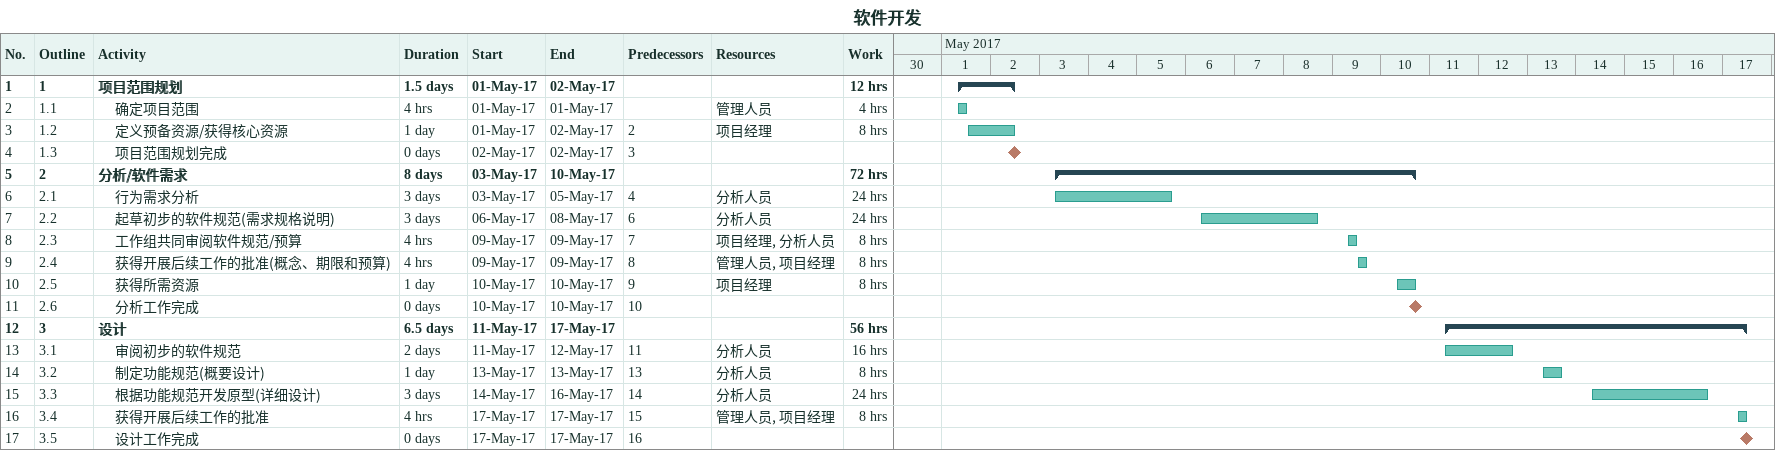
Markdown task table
软件开发

| ID | WBS | Task | Duration | Start | Finish | Predecessors | Resources | Work (h) |
|---|---|---|---|---|---|---|---|---|
| 1 | 1 | **项目范围规划** | 1.5d | 2017-05-01 | 2017-05-02 |  |  | 12 |
| 2 | 1.1 | 确定项目范围 | 4h | 2017-05-01 | 2017-05-01 |  | 管理人员 | 4 |
| 3 | 1.2 | 定义预备资源/获得核心资源 | 1d | 2017-05-01 | 2017-05-02 | 2 | 项目经理 | 8 |
| 4 | 1.3 | 项目范围规划完成 | 0d | 2017-05-02 | 2017-05-02 | 3 |  |  |
| 5 | 2 | **分析/软件需求** | 8d | 2017-05-03 | 2017-05-10 |  |  | 72 |
| 6 | 2.1 | 行为需求分析 | 3d | 2017-05-03 | 2017-05-05 | 4 | 分析人员 | 24 |
| 7 | 2.2 | 起草初步的软件规范(需求规格说明) | 3d | 2017-05-06 | 2017-05-08 | 6 | 分析人员 | 24 |
| 8 | 2.3 | 工作组共同审阅软件规范/预算 | 4h | 2017-05-09 | 2017-05-09 | 7 | 项目经理, 分析人员 | 8 |
| 9 | 2.4 | 获得开展后续工作的批准(概念、期限和预算) | 4h | 2017-05-09 | 2017-05-09 | 8 | 管理人员, 项目经理 | 8 |
| 10 | 2.5 | 获得所需资源 | 1d | 2017-05-10 | 2017-05-10 | 9 | 项目经理 | 8 |
| 11 | 2.6 | 分析工作完成 | 0d | 2017-05-10 | 2017-05-10 | 10 |  |  |
| 12 | 3 | **设计** | 6.5d | 2017-05-11 | 2017-05-17 |  |  | 56 |
| 13 | 3.1 | 审阅初步的软件规范 | 2d | 2017-05-11 | 2017-05-12 | 11 | 分析人员 | 16 |
| 14 | 3.2 | 制定功能规范(概要设计) | 1d | 2017-05-13 | 2017-05-13 | 13 | 分析人员 | 8 |
| 15 | 3.3 | 根据功能规范开发原型(详细设计) | 3d | 2017-05-14 | 2017-05-16 | 14 | 分析人员 | 24 |
| 16 | 3.4 | 获得开展后续工作的批准 | 4h | 2017-05-17 | 2017-05-17 | 15 | 管理人员, 项目经理 | 8 |
| 17 | 3.5 | 设计工作完成 | 0d | 2017-05-17 | 2017-05-17 | 16 |  |  |
